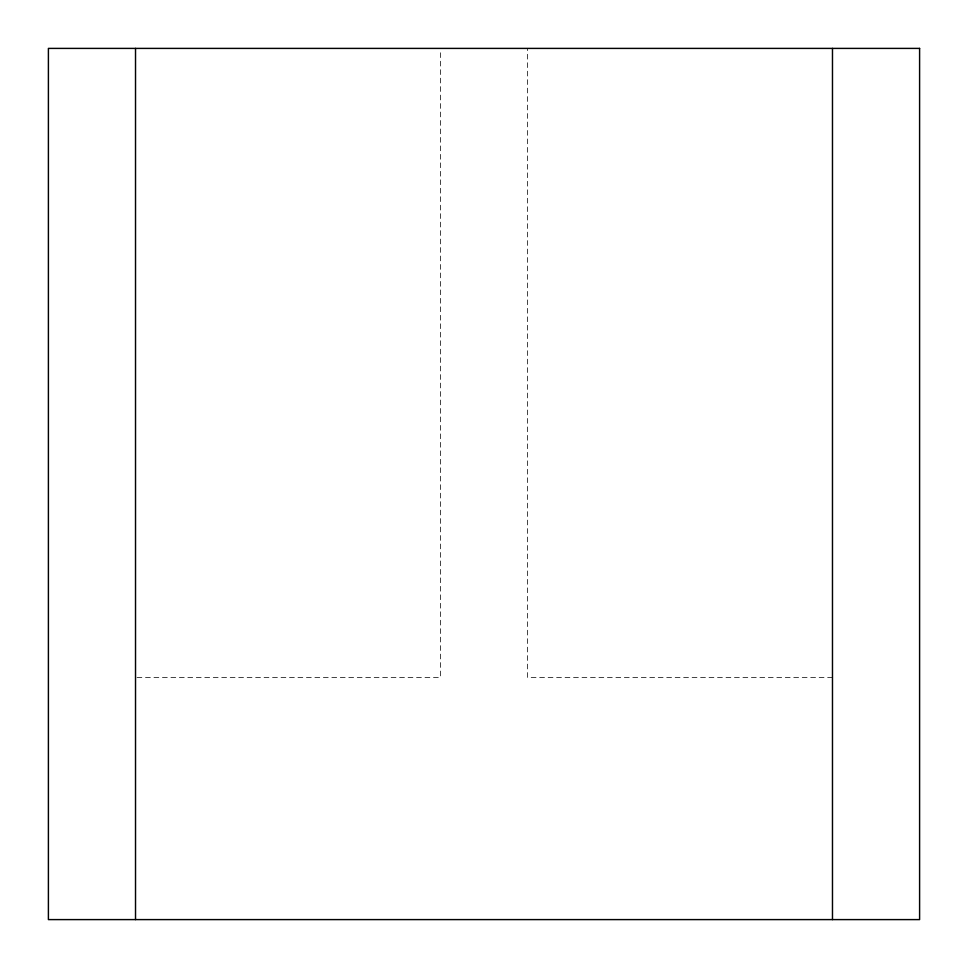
<?xml version="1.0" encoding="UTF-8"?>
<svg xmlns="http://www.w3.org/2000/svg" width="968" height="968" viewBox="0 0 968 968"><rect width="100%" height="100%" fill="white"/><g stroke="black" fill="none" stroke-linecap="round" stroke-linejoin="round"><path stroke-width="0.73" stroke-dasharray="4.84 3.63" d="M137.032 677.406L440.44 677.406L440.44 51.425M832.48 677.406L527.56 677.406L527.56 48.4"/><path stroke-width="1.45" d="M832.48 48.4L832.48 919.6M135.52 48.4L135.52 919.6M919.6 48.4L48.4 48.4L48.4 919.6L919.6 919.6L919.6 48.4"/></g></svg>
